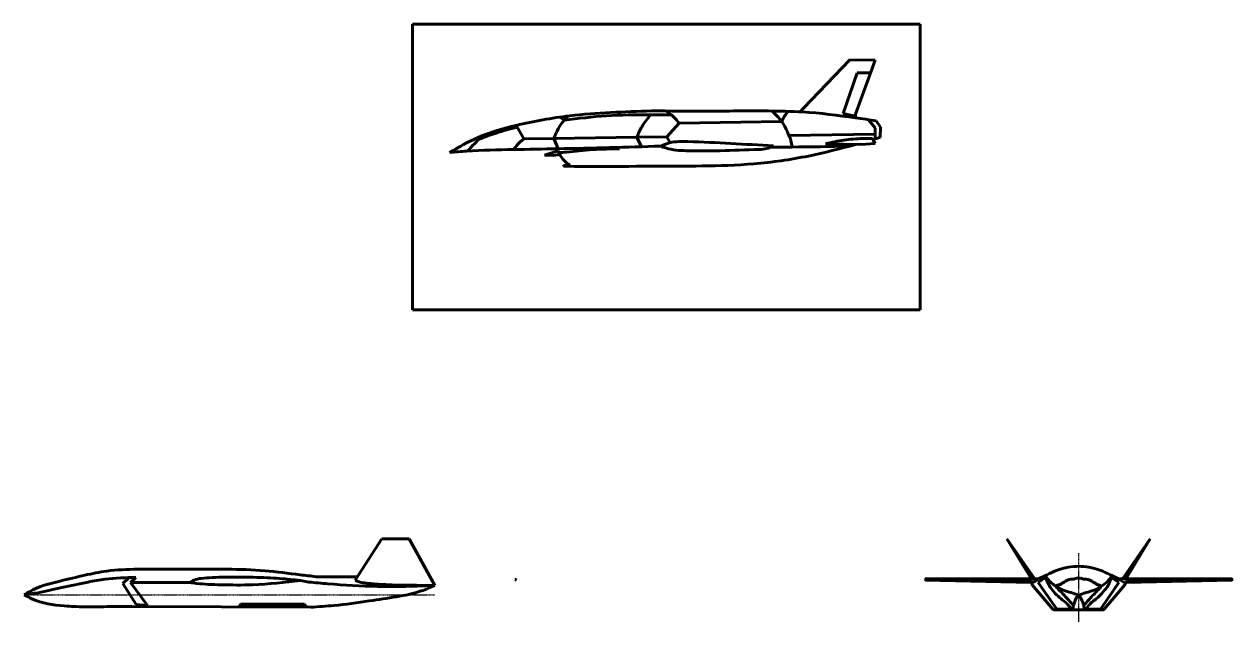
# Model space of a CAD drawing. Header units: millimetres. Extents: x 24294 to 1932156, y -475559 to 1027176.
# Drawn here: x 67704 to 102127, y 10770 to 27795 of the extents above; entities that cross this region are included whole.
import ezdxf

# ---------------------------------------------------------------- set-up
doc = ezdxf.new("R2010")
doc.units = ezdxf.units.MM
doc.linetypes.add('CENTER', pattern=[2, 1.25, -0.25, 0.25, -0.25])
doc.layers.add('_axes (Оси)', color=6, linetype='CENTER', lineweight=30)
doc.layers.add('_basic (Основной)', color=4, linetype='Continuous', lineweight=60)
picture_1 = doc.add_image_def('image1.jpg', size_in_pixel=(1024, 576))

msp = doc.modelspace()

# ---------------------------------------------------------------- linework, layer by layer
at = {"layer": '_axes (Оси)', "transparency": 33554687}
for p, q in [((97734.313, 12725.638), (97734.313, 10770.429)), ((67704.313, 11537.036), (79404.331, 11537.036))]:
    msp.add_line(p, q, dxfattribs=at)
at = {"layer": '_basic (Основной)', "transparency": 33554687}
for p, q in [((91219.917, 26777.092), (89896.498, 25399.404)), ((91937.343, 26771.285), (91219.917, 26777.092)), ((91937.343, 26771.285), (91376.783, 25228.347)), ((91427.188, 26407.849), (91026.433, 25245.862)), ((91805.304, 26407.849), (91427.188, 26407.849)), ((89896.498, 25399.404), (89799.937, 25298.883)), ((91026.433, 25245.862), (91376.783, 25177.659)), ((91376.783, 25228.347), (91376.783, 25126.97)), ((81931.715, 24524.841), (81718.069, 24913.682)), ((86008.826, 24588.747), (86357.003, 24976.93)), ((86357.003, 24976.93), (89281.64, 25020.609)), ((91939.184, 24842.636), (91737.74, 25075.636)), ((91939.184, 24664.108), (91939.184, 24842.636)), ((92090.819, 24859.77), (91968.761, 25042.44)), ((92084.942, 24570.297), (92090.819, 24859.77)), ((80652.82, 24519.629), (80630.685, 24570.261)), ((81931.715, 24524.841), (82792.179, 24538.328)), ((82792.179, 24538.328), (85151.578, 24575.31)), ((82792.179, 24538.328), (82910.613, 24245.684)), ((85151.578, 24575.31), (86008.826, 24588.747)), ((85281.833, 24304.975), (85151.578, 24575.31)), ((86008.826, 24588.747), (86101.509, 24418.094)), ((89486.19, 24620.559), (91939.184, 24664.108)), ((91941.863, 24392.386), (91869.081, 24539.931)), ((91939.184, 24664.108), (91939.184, 24528.317)), ((82909.617, 24185.919), (82520.841, 24067.597)), ((83980.415, 24226.788), (83980.081, 24269.348)), ((90525.32, 24388.674), (91544.047, 24366.78)), ((91544.047, 24366.78), (91941.863, 24392.386)), ((82520.841, 24067.597), (82769.25, 24058.554)), ((82769.25, 24058.554), (82962.836, 24079.99)), ((83243.466, 23785.263), (83066.257, 23769.747)), ((83066.257, 23769.747), (83067.882, 23751.185)), ((77889.713, 13136.327), (77128.669, 11954.24)), ((78665.614, 13137.65), (77889.713, 13136.327)), ((79404.331, 11810.036), (78665.137, 13137.65)), ((95692.425, 13136.989), (96380.079, 12003.895)), ((95692.425, 13136.989), (96477.219, 12004.188)), ((99776.201, 13136.989), (98991.407, 12004.188)), ((99776.201, 13136.989), (99088.547, 12003.895)), ((70935.533, 12271.285), (72926.452, 12271.285)), ((70512.176, 11862.346), (70690.52, 12031.92)), ((70897.329, 11267.613), (70512.176, 11862.346)), ((70888.278, 12037.946), (70736.337, 11891.834)), ((70736.337, 11891.834), (71217.845, 11232.73)), ((70736.337, 11891.834), (72420.812, 11891.834)), ((75810.515, 11902.754), (75571.016, 11947.474)), ((81715.491, 11994.801), (81691.657, 11979.17)), ((81691.657, 11979.17), (81721.356, 11958.966)), ((96375.376, 11936.862), (93341.922, 11979.17)), ((96614.033, 12004.601), (93365.756, 11994.801)), ((93371.621, 11958.966), (96380.656, 11886.702)), ((96400.185, 11907.248), (96375.376, 11936.862)), ((96380.656, 11886.702), (96400.185, 11907.248)), ((96380.656, 11886.702), (96405.565, 11860.231)), ((96415.192, 11828.5), (96994.142, 11140.859)), ((96775.018, 12021.632), (96585.178, 11895.017)), ((96585.178, 11895.017), (97065.902, 11199.989)), ((98883.448, 11895.017), (98402.724, 11199.989)), ((99053.434, 11828.5), (98474.484, 11140.859)), ((98693.608, 12021.632), (98883.448, 11895.017)), ((98854.593, 12004.601), (102102.87, 11994.801)), ((99087.971, 11886.702), (99063.061, 11860.231)), ((99068.441, 11907.248), (99093.25, 11936.862)), ((99087.971, 11886.702), (99068.441, 11907.248)), ((102097.005, 11958.966), (99087.971, 11886.702)), ((99093.25, 11936.862), (102126.704, 11979.17)), ((102126.704, 11979.17), (102097.005, 11958.966)), ((102102.87, 11994.801), (102126.704, 11979.17)), ((67704.313, 11537.036), (67734.313, 11537.036)), ((70773.327, 11210.741), (75867.066, 11186.106)), ((71217.845, 11232.73), (70897.329, 11267.613)), ((73866.576, 11277.194), (73819.188, 11196.01)), ((75689.014, 11272.248), (73866.576, 11277.194)), ((75749.781, 11186.673), (75689.014, 11272.248)), ((97065.902, 11199.989), (97112.758, 11132.244)), ((97074.496, 11108.328), (97734.313, 11108.328)), ((97112.758, 11132.244), (97539.481, 11132.244)), ((98394.13, 11108.328), (97734.313, 11108.328)), ((98355.868, 11132.244), (97929.145, 11132.244)), ((98402.724, 11199.989), (98355.868, 11132.244))]:
    msp.add_line(p, q, dxfattribs=at)
for points in [[(79819.756, 24141.37), (80630.986, 24570.392), (81713.906, 24912.696), (83239.397, 25182.846), (85574.762, 25324.965)], [(85574.762, 25324.965), (87126.925, 25319.158), (88900.374, 25322.109), (89875.025, 25294.504), (91380.173, 25126.493), (91968.761, 25042.44)], [(85842.836, 24321.374), (86093.506, 24415.994), (86608.634, 24450.548), (89040.74, 24325.658)], [(90525.32, 24388.674), (91051.523, 24493.002), (91586.993, 24536.885), (91869.081, 24539.931)], [(79819.756, 24141.37), (80311.615, 24177.599), (81630.242, 24223.791), (82909.942, 24245.671), (85842.836, 24321.374)], [(83243.466, 23785.263), (83072.812, 23920.338), (82909.617, 24185.919)], [(85842.836, 24321.374), (86051.69, 24247.792), (86636.436, 24190.393), (87390.705, 24188.203), (88495.324, 24221.044), (88892.463, 24264.165), (89040.74, 24325.658)], [(67704.313, 11537.036), (67851.395, 11628.458), (68726.863, 11932.004), (69434.649, 12097.758), (70054.6, 12216.907), (70935.533, 12271.285)], [(72747.751, 12008.92), (73054.235, 12032.339), (73828.1, 12045.93), (74632.566, 12025), (74974.251, 12004.221), (75571.016, 11947.474)], [(72926.452, 12271.285), (73488.815, 12270.394), (74555.199, 12224.301), (75567.762, 12110.53), (76020.874, 12055.574)], [(76020.874, 12055.574), (76207.725, 12052.49), (77209.058, 12049.539)], [(96414.96, 11872.497), (96615.712, 12005.523), (96769.043, 12079.894), (97043.719, 12210.339), (97276.809, 12288.679), (97440.637, 12325.945), (97734.313, 12353.437)], [(97539.481, 11132.244), (97448.337, 11233.639), (97358.504, 11326.039), (97234.574, 11422.371), (97069.259, 11579.335), (96925.002, 11761.514), (96850.755, 11898.914), (96807.478, 11988.693), (96777.315, 12019.493), (96760.267, 12039.808), (96756.988, 12058.156), (96769.043, 12079.894)], [(97734.313, 11537.036), (97520.209, 11601.362), (97097.027, 11773.574), (96769.043, 12079.894)], [(99053.667, 11872.497), (98852.914, 12005.523), (98699.583, 12079.894), (98424.907, 12210.339), (98191.817, 12288.679), (98027.989, 12325.945), (97734.313, 12353.437)], [(97734.313, 11537.036), (97948.417, 11601.362), (98371.599, 11773.574), (98699.583, 12079.894)], [(97929.145, 11132.244), (98020.289, 11233.639), (98110.122, 11326.039), (98234.052, 11422.371), (98399.367, 11579.335), (98543.625, 11761.514), (98617.871, 11898.914), (98661.148, 11988.693), (98691.311, 12019.493), (98708.36, 12039.808), (98711.638, 12058.156), (98699.583, 12079.894)], [(67704.313, 11537.036), (68099.237, 11599.834), (68779.482, 11745.672), (69525.543, 11903.326), (70008.225, 11984.098), (70888.278, 12037.946)], [(72420.812, 11891.834), (72543.482, 11959.436), (72747.751, 12008.92)], [(72420.812, 11891.834), (72613.141, 11865.976), (73304.855, 11826.745), (74219.646, 11826.2), (75571.016, 11947.474)], [(79404.331, 11810.036), (79062.55, 11794.305), (77767.246, 11780.157), (76353.174, 11853.237), (75810.515, 11902.754)], [(75867.066, 11186.106), (76524.432, 11236.277), (77533.552, 11364.084), (78305.098, 11485.14), (79013.753, 11648.757), (79404.331, 11810.036)], [(77128.669, 11954.24), (77249.271, 11908.166), (77452.109, 11871.781), (78006.015, 11830.199), (79404.331, 11810.036)], [(96414.96, 11872.497), (96406.713, 11862.782), (96404.4, 11847.76), (96415.192, 11828.5)], [(97100.193, 11771.552), (97101.156, 11792.606), (97114.161, 11804.345), (97159.469, 11820.696), (97209.811, 11837.886), (97283.646, 11880.232), (97437.761, 11966.724), (97456.22, 11975.109), (97514.533, 11981.398), (97574.524, 11983.494), (97663.881, 12008.231), (97694.725, 12013.852), (97716.959, 12019.302), (97734.313, 12019.302)], [(97114.424, 11739.43), (97105.493, 11753.258), (97100.193, 11771.552)], [(97587.616, 11240.584), (97453.845, 11388.243), (97212.257, 11642.654), (97114.424, 11739.43)], [(98368.433, 11771.552), (98367.47, 11792.606), (98354.465, 11804.345), (98309.157, 11820.696), (98258.815, 11837.886), (98184.98, 11880.232), (98030.865, 11966.724), (98012.406, 11975.109), (97954.093, 11981.398), (97894.102, 11983.494), (97804.745, 12008.231), (97773.901, 12013.852), (97751.667, 12019.302), (97734.313, 12019.302)], [(97881.01, 11240.584), (98014.782, 11388.243), (98256.369, 11642.654), (98354.202, 11739.43)], [(98354.202, 11739.43), (98363.134, 11753.258), (98368.433, 11771.552)], [(99053.667, 11872.497), (99061.913, 11862.782), (99064.226, 11847.76), (99053.434, 11828.5)], [(67704.313, 11537.036), (67926.611, 11423.514), (68845.539, 11222.283), (69407.516, 11198.878), (70160.524, 11203.911), (70773.327, 11210.741)], [(97734.313, 11537.036), (97700.272, 11496.197), (97623.216, 11342.814), (97587.616, 11240.584), (97570.349, 11108.328)], [(97734.313, 11537.036), (97768.354, 11496.197), (97845.411, 11342.814), (97881.01, 11240.584), (97898.277, 11108.328)], [(96994.142, 11140.859), (97011.303, 11126.151), (97043.481, 11112.203), (97074.496, 11108.328)], [(98474.484, 11140.859), (98457.323, 11126.151), (98425.145, 11112.203), (98394.13, 11108.328)]]:
    msp.add_spline(points, degree=3, dxfattribs=at)
for points, knots in [([(82792.179, 24538.328), (82829.491, 24632.726), (82902.842, 24818.304), (83050.269, 25025.175), (83150.599, 25137.568), (83186.463, 25176.463)], [0, 0, 0, 0, 303.53139712, 596.71935794, 755.458970012, 755.458970012, 755.458970012, 755.458970012]), ([(83083.996, 25060.09), (83068.818, 25072.442), (83032.158, 25102.276), (82995.056, 25131.554), (82973.236, 25148.61)], [0, 0, 0, 0, 58.706714644, 141.79175252, 141.79175252, 141.79175252, 141.79175252]), ([(86137.63, 25207.982), (85935.539, 25211.335), (85319.919, 25221.548), (84298.364, 25205.615), (83485.611, 25109.725), (83083.996, 25060.09)], [0, 0, 0, 0, 606.432370556, 1847.341013731, 3060.532968425, 3060.532968425, 3060.532968425, 3060.532968425]), ([(85151.578, 24575.31), (85197.457, 24678.282), (85300.385, 24909.296), (85457.604, 25107.266), (85546.694, 25215.807)], [0, 0, 0, 0, 336.815072317, 755.635816948, 755.635816948, 755.635816948, 755.635816948]), ([(86357.003, 24976.93), (86287.564, 25058.34), (86175.112, 25190.176), (86033.667, 25287.457), (85977.727, 25322.477)], [0, 0, 0, 0, 318.606121294, 515.958694985, 515.958694985, 515.958694985, 515.958694985]), ([(89572.646, 24296.017), (89567.039, 24359.845), (89553.081, 24472.86), (89443.727, 24712.926), (89310.96, 25028.334), (89105.708, 25229.324), (89000.861, 25321.305)], [50.971770044, 50.971770044, 50.971770044, 50.971770044, 241.393678725, 391.388349018, 838.417587007, 1251.738473157, 1251.738473157, 1251.738473157, 1251.738473157]), ([(89281.64, 25020.609), (89307.65, 25080.077), (89355.415, 25189.287), (89437.128, 25274.787), (89476.082, 25312.517)], [0, 0, 0, 0, 192.691142756, 353.866550288, 353.866550288, 353.866550288, 353.866550288]), ([(80652.82, 24519.629), (80817.92, 24580.213), (81176.8, 24711.906), (81545.829, 24811.427), (81745.579, 24863.613)], [0, 0, 0, 0, 527.312302881, 1146.229183356, 1146.229183356, 1146.229183356, 1146.229183356]), ([(80331.057, 24178.823), (80367.493, 24218.533), (80473.331, 24333.464), (80581.779, 24445.946), (80652.82, 24519.629)], [47.562741321, 47.562741321, 47.562741321, 47.562741321, 209.237400486, 516.278314829, 516.278314829, 516.278314829, 516.278314829]), ([(81639.867, 24223.968), (81666.963, 24260.779), (81752.973, 24371.246), (81859.73, 24462.984), (81931.715, 24524.841)], [98.038004485, 98.038004485, 98.038004485, 98.038004485, 234.940875502, 518.349721731, 518.349721731, 518.349721731, 518.349721731]), ([(82936.917, 24130.221), (83007.523, 24136.582), (83328.818, 24165.725), (83901.568, 24236.417), (84407.454, 24241.074), (84661.408, 24243.411)], [19.965316326, 19.965316326, 19.965316326, 19.965316326, 232.654642251, 987.852651806, 1749.114527542, 1749.114527542, 1749.114527542, 1749.114527542]), ([(83066.257, 23751.185), (83344.06, 23745.027), (84168.748, 23726.745), (85974.592, 23771.379), (88031.418, 23722.972), (89984.775, 24000.424), (90937.909, 24246.764), (91382.354, 24370.255)], [0, 0, 0, 0, 833.499817721, 2474.328090222, 5419.825167314, 6990.242896936, 8373.259182018, 8373.259182018, 8373.259182018, 8373.259182018]), ([(88970.434, 24293.868), (89168.37, 24294.004), (89910.064, 24296.218), (90651.681, 24309.283), (91195.386, 24318.86)], [3109.274466577, 3109.274466577, 3109.274466577, 3109.274466577, 3703.085657485, 5334.402052285, 5334.402052285, 5334.402052285, 5334.402052285])]:
    msp.add_open_spline(points, degree=3, knots=knots, dxfattribs=at)
for points in [[(91882.807, 24512.107), (91950.193, 24531.468), (92017.568, 24550.882), (92084.942, 24570.297)], [(85861.145, 24296.149), (85876.804, 24296.163), (85892.463, 24296.177), (85908.121, 24296.191)]]:
    msp.add_open_spline(points, degree=3, dxfattribs=at)

# ---------------------------------------------------------------- pictures from other files: only their frames are drawn
image = msp.add_image(picture_1, insert=(78762.538, 19661.479), size_in_units=(14459.8, 8133.638), dxfattribs=at)
image.dxf.flags = 7

doc.saveas('drawing.dxf')
